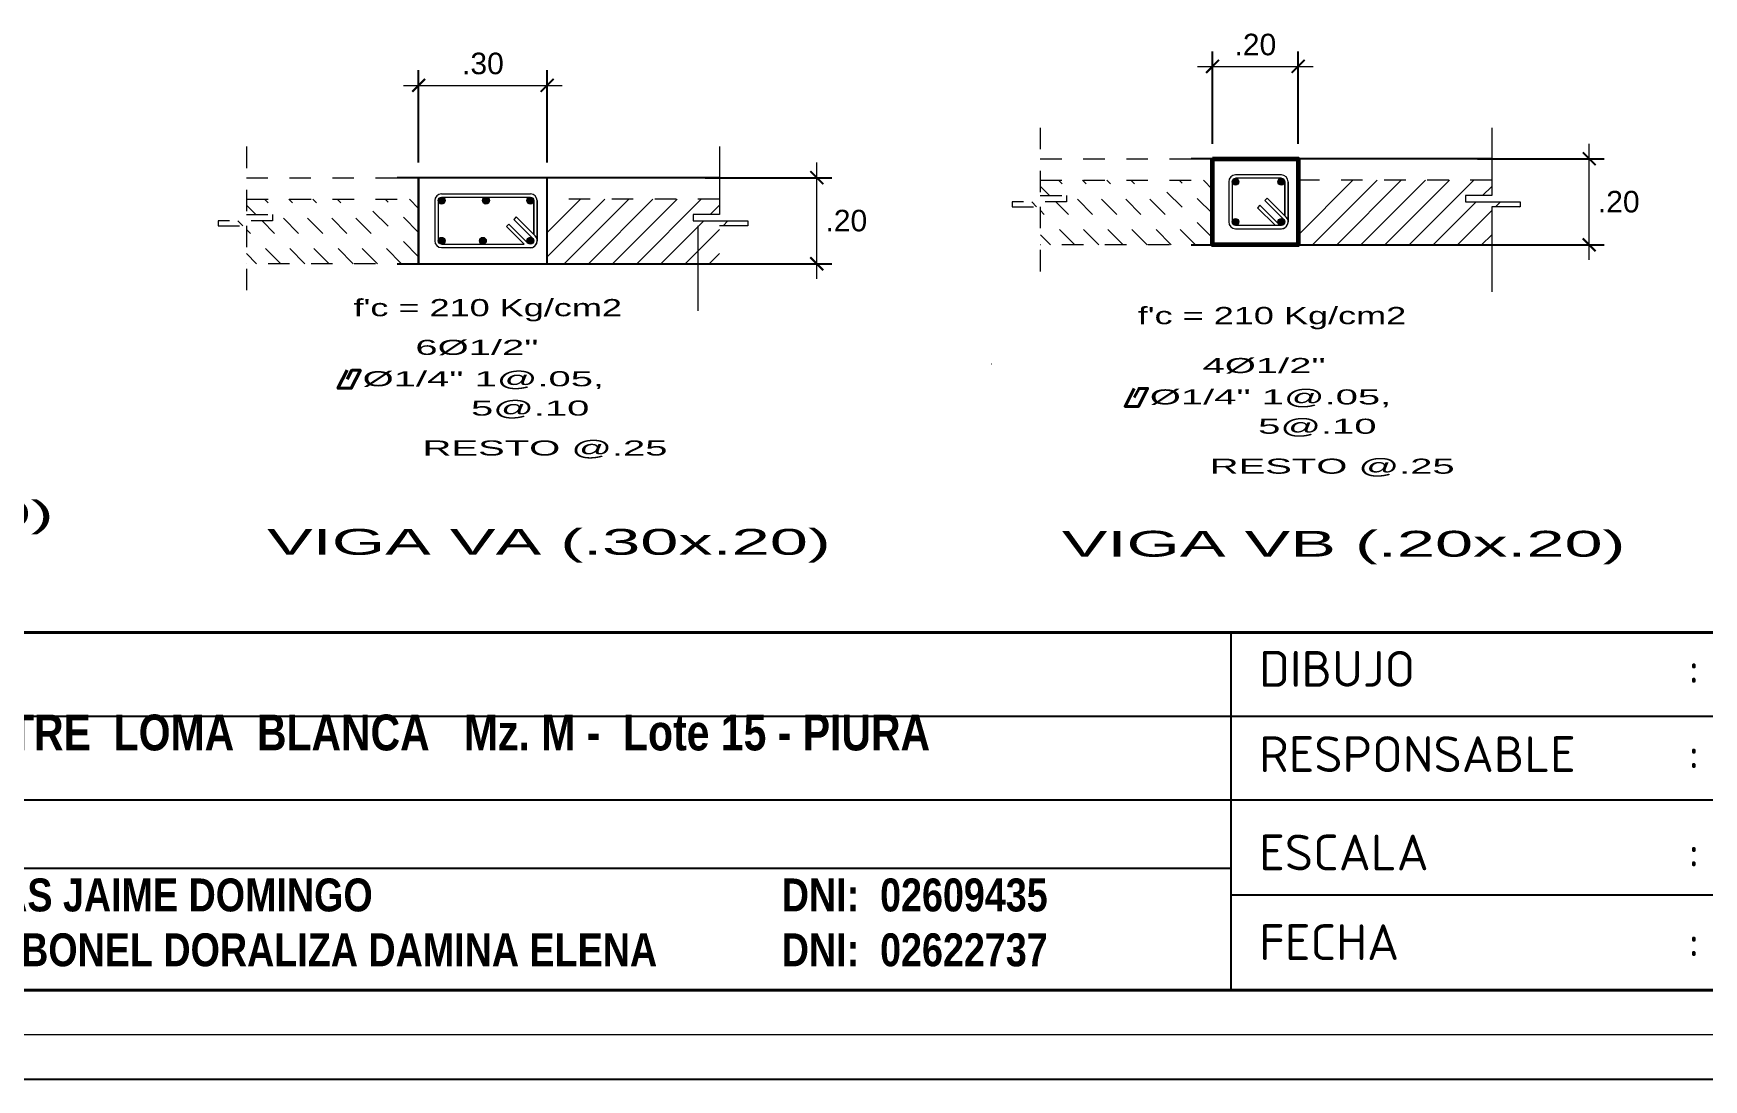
# Model space of a CAD drawing. Header units: millimetres. Extents: x 10559 to 10691, y -16579 to -16550.
# Drawn here: x 10615.75 to 10623.51, y -16579.17 to -16574.31 of the extents above; entities that cross this region are included whole.
import ezdxf

# ---------------------------------------------------------------- set-up
doc = ezdxf.new("R2010")
doc.units = ezdxf.units.MM
doc.linetypes.add('TRAZOS', pattern=[0.75, 0.5, -0.25])
for name, color, linetype, lineweight in [('ALIGERADO', 116, 'Continuous', 5), ('CIMIENTOS', 8, 'Continuous', 40), ('Cotas', 8, 'Continuous', 13), ('CV', 1, 'Continuous', 50), ('LETRAS 1', 8, 'Continuous', 5), ('P4', 144, 'Continuous', 40), ('P6', 255, 'Continuous', 20), ('Relleno', 4, 'Continuous', 20), ('VIGAS', 1, 'Continuous', 20)]:
    doc.layers.add(name, color=color, linetype=linetype, lineweight=lineweight)
doc.layers.add('Textos', color=8, linetype='Continuous')
doc.styles.add('ARIAL', font='arial.ttf')
doc.styles.get("Standard").update_dxf_attribs({"font": 'arial.ttf'})
doc.styles.add('style1', font='arial.ttf')
doc.dimstyles.new('leo', dxfattribs={"dimtxt": 0.1, "dimasz": 0.06, "dimexe": 0.07, "dimexo": 0.07, "dimgap": 0.05, "dimtad": 2, "dimzin": 4, "dimdsep": 46, "dimtxsty": 'style1', "dimblk": 'ARCHTICK', "dimcen": 2, "dimdle": 0.07, "dimclrd": 256, "dimclre": 256, "dimclrt": 7, "dimaunit": 1, "dimadec": 4, "dimazin": 1, "dimtfac": 1, "dimtix": 1, "dimtmove": 0, "dimatfit": 3, "dimfxl": 0.07, "dimtolj": 1, "dimlwd": 5, "dimarcsym": 0})

# ---------------------------------------------------------------- blocks, each defined once
blk = doc.blocks.new('HTRHTRHTR')
for p, q in [((3400.57, -122.31), (4235.83, -122.31)), ((3944.67, -122.31), (3596.93, -122.31)), ((3753.41, -157.09), (3753.41, -122.31)), ((3909.89, -130.47), (3582.74, -130.47)), ((3909.89, -138.63), (3582.74, -138.63)), ((3753.41, -145.26), (3582.74, -145.26)), ((3909.89, -147.86), (3753.41, -147.86)), ((4235.83, -157.09), (3400.57, -157.09)), ((3400.57, -157.09), (4235.83, -157.09)), ((3770.8, -157.09), (3944.67, -157.09)), ((4244.53, -165.78), (3391.88, -165.78))]:
    blk.add_line(p, q)
at = {"layer": 'P4', "color": 7}
for p, q in [((3400.57, -122.31), (4235.83, -122.31)), ((4235.83, -157.09), (3400.57, -157.09))]:
    blk.add_line(p, q, dxfattribs=at)
at = {"layer": 'P6', "color": 7}
blk.add_line((4240.18, -161.44), (3396.22, -161.44), dxfattribs=at)
at = {"attachment_point": 1}
for s, width, insert, char_height in [('{\\fISOCPEUR|b0|i0|c0|p34;UBICACIÓN^I:\\P\\H0.11883x;\\P\\fArial Narrow|b1|i0|c0|p34;\\H8.4156x;URBANIZACIÓN  CAMPESTRE  LOMA  BLANCA   Mz. M -  Lote 15 - PIURA}', 168.7754, (3584.49, -123.81), 3.47742), ('{\\fISOCPEUR|b0|i0|c0|p34;DIBUJO^I^I:}', 49.8343, (3756.13, -124.11), 3.4774), ('{\\fISOCPEUR|b0|i0|c0|p34;RESPONSABLE^I:}', 50.7606, (3756.13, -132.4), 3.4774), ('{\\fISOCPEUR|b0|i0|c0|p34;PROPIETARIO^I:\\P\\H0.04009x;\\P\\fArial Narrow|b1|i0|c0|p34;\\H22.95401x;^ISr.   PEREYRA FARIAS JAIME DOMINGO    ^I^I^IDNI:  02609435\\P^ISra. CABREJOS CARBONEL DORALIZA DAMINA ELENA^IDNI:  02622737}', 173.2287, (3584.49, -140.2), 3.4774), ('{\\fISOCPEUR|b0|i0|c0|p34;ESCALA^I^I:}', 49.3011, (3756.13, -141.96), 3.4774), ('{\\fISOCPEUR|b0|i0|c0|p34;FECHA^I^I^I:}', 44.5981, (3756.13, -150.68), 3.4774)]:
    blk.add_mtext_dynamic_manual_height_columns(s, width=width, gutter_width=1.07, heights=[0], dxfattribs=dict(at, insert=insert, char_height=char_height))
blk = doc.blocks.new('_ARCHTICK')
at = {"color": 0, "linetype": 'ByBlock', "const_width": 0.15}
blk.add_lwpolyline([(-0.5, -0.5), (0.5, 0.5)], dxfattribs=at)
blk = doc.blocks.new('*D79')
at = {"layer": 'Cotas', "linetype": 'Continuous', "lineweight": -2, "ltscale": 1.5, "transparency": 16777216}
for p, q in [((10621.2296, -16580.6348), (10621.2296, -16580.2061)), ((10621.6277, -16580.6348), (10621.6277, -16580.2061))]:
    blk.add_line(p, q, dxfattribs=at)
at = {"layer": 'Cotas', "linetype": 'Continuous', "lineweight": 5, "ltscale": 1.5, "transparency": 16777216}
blk.add_line((10621.1596, -16580.2761), (10621.6977, -16580.2761), dxfattribs=at)
at = {"layer": 'Defpoints', "color": 0, "linetype": 'Continuous', "ltscale": 1.5, "transparency": 16777216}
for p in [(10621.6277, -16580.2761), (10621.2296, -16580.7048), (10621.6277, -16580.7048)]:
    blk.add_point(p, dxfattribs=at)
at = {"layer": 'Cotas', "linetype": 'Continuous', "lineweight": 5, "ltscale": 1.5, "transparency": 16777216, "xscale": 0.06, "yscale": 0.06, "zscale": 0.06, "rotation": 180}
blk.add_blockref('_ARCHTICK', (10621.2296, -16580.2761), dxfattribs=at)
at = {"layer": 'Cotas', "linetype": 'Continuous', "lineweight": 5, "ltscale": 1.5, "transparency": 16777216, "xscale": 0.06, "yscale": 0.06, "zscale": 0.06}
blk.add_blockref('_ARCHTICK', (10621.6277, -16580.2761), dxfattribs=at)
at = {"layer": 'Cotas', "color": 7, "linetype": 'Continuous', "ltscale": 1.5, "transparency": 16777216, "insert": (10621.4287, -16580.175), "char_height": 0.1, "attachment_point": 5, "style": 'style1'}
blk.add_mtext('\\A1;.20', dxfattribs=at)
blk = doc.blocks.new('*D80')
at = {"layer": 'Cotas', "linetype": 'Continuous', "lineweight": -2, "ltscale": 1.5, "transparency": 16777216}
for p, q in [((10622.4615, -16580.7048), (10623.0501, -16580.7048)), ((10622.4615, -16581.1048), (10623.0501, -16581.1048))]:
    blk.add_line(p, q, dxfattribs=at)
at = {"layer": 'Cotas', "linetype": 'Continuous', "lineweight": 5, "ltscale": 1.5, "transparency": 16777216}
blk.add_line((10622.9801, -16581.1748), (10622.9801, -16580.6348), dxfattribs=at)
at = {"layer": 'Defpoints', "color": 0, "linetype": 'Continuous', "ltscale": 1.5, "transparency": 16777216}
for p in [(10622.3915, -16580.7048), (10622.9801, -16580.7048), (10622.3915, -16581.1048)]:
    blk.add_point(p, dxfattribs=at)
at = {"layer": 'Cotas', "linetype": 'Continuous', "lineweight": 5, "ltscale": 1.5, "transparency": 16777216, "xscale": 0.06, "yscale": 0.06, "zscale": 0.06}
for p, rotation in [((10622.9801, -16580.7048), 90), ((10622.9801, -16581.1048), 270)]:
    blk.add_blockref('_ARCHTICK', p, dxfattribs=dict(at, rotation=rotation))
at = {"layer": 'Cotas', "color": 7, "linetype": 'Continuous', "ltscale": 1.5, "transparency": 16777216, "insert": (10623.1175, -16580.9048), "char_height": 0.1, "attachment_point": 5, "style": 'style1'}
blk.add_mtext('\\A1;.20', dxfattribs=at)
blk = doc.blocks.new('*D146')
at = {"layer": 'Cotas', "linetype": 'Continuous', "lineweight": -2, "ltscale": 1.5, "transparency": 16777216}
for p, q in [((10617.5399, -16580.7227), (10617.5399, -16580.294)), ((10618.1376, -16580.7227), (10618.1376, -16580.294))]:
    blk.add_line(p, q, dxfattribs=at)
at = {"layer": 'Cotas', "linetype": 'Continuous', "lineweight": 5, "ltscale": 1.5, "transparency": 16777216}
blk.add_line((10617.4699, -16580.364), (10618.2076, -16580.364), dxfattribs=at)
at = {"layer": 'Defpoints', "color": 0, "linetype": 'Continuous', "ltscale": 1.5, "transparency": 16777216}
for p in [(10618.1376, -16580.364), (10617.5399, -16580.7927), (10618.1376, -16580.7927)]:
    blk.add_point(p, dxfattribs=at)
at = {"layer": 'Cotas', "linetype": 'Continuous', "lineweight": 5, "ltscale": 1.5, "transparency": 16777216, "xscale": 0.06, "yscale": 0.06, "zscale": 0.06, "rotation": 180}
blk.add_blockref('_ARCHTICK', (10617.5399, -16580.364), dxfattribs=at)
at = {"layer": 'Cotas', "linetype": 'Continuous', "lineweight": 5, "ltscale": 1.5, "transparency": 16777216, "xscale": 0.06, "yscale": 0.06, "zscale": 0.06}
blk.add_blockref('_ARCHTICK', (10618.1376, -16580.364), dxfattribs=at)
at = {"layer": 'Cotas', "color": 7, "linetype": 'Continuous', "ltscale": 1.5, "transparency": 16777216, "insert": (10617.8387, -16580.2629), "char_height": 0.1, "attachment_point": 5, "style": 'style1'}
blk.add_mtext('\\A1;.30', dxfattribs=at)
blk = doc.blocks.new('*D147')
at = {"layer": 'Cotas', "linetype": 'Continuous', "lineweight": 5, "ltscale": 1.5, "transparency": 16777216}
blk.add_line((10619.3903, -16581.2627), (10619.3903, -16580.7227), dxfattribs=at)
at = {"layer": 'Cotas', "linetype": 'Continuous', "lineweight": -2, "ltscale": 1.5, "transparency": 16777216}
for p, q in [((10618.8717, -16580.7927), (10619.4603, -16580.7927)), ((10618.8717, -16581.1927), (10619.4603, -16581.1927))]:
    blk.add_line(p, q, dxfattribs=at)
at = {"layer": 'Defpoints', "color": 0, "linetype": 'Continuous', "ltscale": 1.5, "transparency": 16777216}
for p in [(10618.8017, -16580.7927), (10619.3903, -16580.7927), (10618.8017, -16581.1927)]:
    blk.add_point(p, dxfattribs=at)
at = {"layer": 'Cotas', "linetype": 'Continuous', "lineweight": 5, "ltscale": 1.5, "transparency": 16777216, "xscale": 0.06, "yscale": 0.06, "zscale": 0.06}
for p, rotation in [((10619.3903, -16580.7927), 90), ((10619.3903, -16581.1927), 270)]:
    blk.add_blockref('_ARCHTICK', p, dxfattribs=dict(at, rotation=rotation))
at = {"layer": 'Cotas', "color": 7, "linetype": 'Continuous', "ltscale": 1.5, "transparency": 16777216, "insert": (10619.5277, -16580.9927), "char_height": 0.1, "attachment_point": 5, "style": 'style1'}
blk.add_mtext('\\A1;.20', dxfattribs=at)
blk = doc.blocks.new('FRFREFRE')
at = {"lineweight": 60}
blk.add_lwpolyline([(10621.2296, -16580.7048), (10621.6277, -16580.7048), (10621.6277, -16581.1048), (10621.2296, -16581.1048)], close=True, dxfattribs=at)
at = {"layer": 'ALIGERADO', "color": 2, "linetype": 'TRAZOS', "ltscale": 0.175}
for p, q in [((10620.429, -16580.5608), (10620.429, -16580.8759)), ((10616.7392, -16580.6487), (10616.7392, -16580.9638)), ((10620.429, -16580.7048), (10621.2296, -16580.7048)), ((10616.7392, -16580.7927), (10617.5399, -16580.7927)), ((10620.4296, -16580.8048), (10621.2296, -16580.8048)), ((10622.5273, -16580.8048), (10621.6277, -16580.8048)), ((10616.7399, -16580.8927), (10617.5399, -16580.8927)), ((10618.9376, -16580.8927), (10618.1376, -16580.8927)), ((10620.2977, -16580.9053), (10620.2977, -16580.9279)), ((10620.551, -16580.9053), (10620.2977, -16580.9053)), ((10620.2977, -16580.9279), (10620.429, -16580.9279)), ((10620.2999, -16580.9279), (10620.2983, -16580.9263)), ((10620.4122, -16580.9279), (10620.3895, -16580.9053)), ((10620.429, -16580.8759), (10620.551, -16580.8759)), ((10620.429, -16580.9279), (10620.429, -16581.3236)), ((10620.551, -16580.8759), (10620.551, -16580.9053)), ((10616.6079, -16580.9932), (10616.6079, -16581.0158)), ((10616.8613, -16580.9932), (10616.6079, -16580.9932)), ((10616.6102, -16581.0158), (10616.6086, -16581.0142)), ((10616.7224, -16581.0158), (10616.6998, -16580.9932)), ((10616.7392, -16580.9638), (10616.8613, -16580.9638)), ((10616.8613, -16580.9638), (10616.8613, -16580.9932)), ((10616.6079, -16581.0158), (10616.7392, -16581.0158)), ((10616.7392, -16581.0158), (10616.7392, -16581.4116)), ((10621.2296, -16581.1048), (10620.429, -16581.1048)), ((10617.5399, -16581.1927), (10616.7392, -16581.1927))]:
    blk.add_line(p, q, dxfattribs=at)
at = {"layer": 'ALIGERADO', "color": 2, "ltscale": 0.75}
for p, q in [((10622.528, -16580.5608), (10622.528, -16580.8759)), ((10618.9382, -16580.6487), (10618.9382, -16580.9638)), ((10622.4059, -16580.8759), (10622.4059, -16580.9053)), ((10622.528, -16580.8759), (10622.4059, -16580.8759)), ((10622.4059, -16580.9053), (10622.6593, -16580.9053)), ((10622.528, -16580.9279), (10622.528, -16581.3236)), ((10622.6593, -16580.9279), (10622.528, -16580.9279)), ((10622.6593, -16580.9053), (10622.6593, -16580.9279)), ((10618.8161, -16580.9638), (10618.8161, -16580.9932)), ((10618.9382, -16580.9638), (10618.8161, -16580.9638)), ((10618.8161, -16580.9932), (10619.0695, -16580.9932)), ((10619.0695, -16580.9932), (10619.0695, -16581.0158)), ((10618.8382, -16581.0158), (10618.8382, -16581.4116)), ((10619.0695, -16581.0158), (10618.9382, -16581.0158))]:
    blk.add_line(p, q, dxfattribs=at)
at = {"layer": 'ALIGERADO', "color": 9, "ltscale": 0.75}
for p, q in [((10620.4724, -16580.8759), (10620.4296, -16580.8331)), ((10621.6277, -16581.0592), (10621.8821, -16580.8048)), ((10621.6943, -16581.1048), (10621.9943, -16580.8048)), ((10621.8066, -16581.1048), (10622.1066, -16580.8048)), ((10621.9188, -16581.1048), (10622.2188, -16580.8048)), ((10622.0311, -16581.1048), (10622.3311, -16580.8048)), ((10622.1433, -16581.1048), (10622.4433, -16580.8048)), ((10622.4845, -16580.8759), (10622.5273, -16580.8331)), ((10616.7827, -16580.9638), (10616.7399, -16580.9211)), ((10618.1376, -16581.1598), (10618.4046, -16580.8927)), ((10618.1376, -16581.0475), (10618.2923, -16580.8927)), ((10618.2168, -16581.1927), (10618.5168, -16580.8927)), ((10618.3291, -16581.1927), (10618.6291, -16580.8927)), ((10618.4414, -16581.1927), (10618.7414, -16580.8927)), ((10618.5536, -16581.1927), (10618.8536, -16580.8927)), ((10618.8948, -16580.9638), (10618.9376, -16580.9211)), ((10622.2556, -16581.1048), (10622.4551, -16580.9053)), ((10622.5448, -16580.9279), (10622.5674, -16580.9053)), ((10618.6659, -16581.1927), (10618.8654, -16580.9932)), ((10618.955, -16581.0158), (10618.9776, -16580.9932)), ((10622.3678, -16581.1048), (10622.5273, -16580.9454)), ((10618.7781, -16581.1927), (10618.9376, -16581.0333)), ((10622.4801, -16581.1048), (10622.5273, -16581.0576)), ((10618.8904, -16581.1927), (10618.9376, -16581.1456))]:
    blk.add_line(p, q, dxfattribs=at)
at = {"layer": 'ALIGERADO', "color": 9, "linetype": 'TRAZOS', "ltscale": 0.175}
for p, q in [((10620.8136, -16581.1048), (10620.5136, -16580.8048)), ((10620.9258, -16581.1048), (10620.6258, -16580.8048)), ((10621.0381, -16581.1048), (10620.7381, -16580.8048)), ((10621.1503, -16581.1048), (10620.8503, -16580.8048)), ((10621.2296, -16581.0719), (10620.9626, -16580.8048)), ((10621.2296, -16580.9596), (10621.0748, -16580.8048)), ((10621.2296, -16580.8474), (10621.1871, -16580.8048)), ((10617.1238, -16581.1927), (10616.8238, -16580.8927)), ((10617.2361, -16581.1927), (10616.9361, -16580.8927)), ((10617.3484, -16581.1927), (10617.0484, -16580.8927)), ((10617.4606, -16581.1927), (10617.1606, -16580.8927)), ((10617.5399, -16581.1598), (10617.2729, -16580.8927)), ((10617.5399, -16581.0475), (10617.3851, -16580.8927)), ((10617.5399, -16580.9353), (10617.4974, -16580.8927)), ((10620.7013, -16581.1048), (10620.5018, -16580.9053)), ((10617.0116, -16581.1927), (10616.8121, -16580.9932)), ((10620.5891, -16581.1048), (10620.4296, -16580.9454)), ((10616.8993, -16581.1927), (10616.7399, -16581.0333)), ((10620.4768, -16581.1048), (10620.4296, -16581.0576)), ((10616.7871, -16581.1927), (10616.7399, -16581.1456))]:
    blk.add_line(p, q, dxfattribs=at)
at = {"layer": 'ALIGERADO', "color": 20, "ltscale": 0.75}
for p, q in [((10622.657, -16580.9279), (10622.6586, -16580.9263)), ((10619.0673, -16581.0158), (10619.0689, -16581.0142))]:
    blk.add_line(p, q, dxfattribs=at)
at = {"layer": 'CIMIENTOS', "color": 8, "linetype": 'Continuous', "ltscale": 1.5}
for points in [[(10617.2076, -16581.6869), (10617.165, -16581.7706), (10617.2269, -16581.7706), (10617.2694, -16581.6869), (10617.2298, -16581.6869), (10617.2075, -16581.7288)], [(10620.8659, -16581.7713), (10620.8234, -16581.855), (10620.8852, -16581.855), (10620.9277, -16581.7713), (10620.8881, -16581.7713), (10620.8658, -16581.8131)]]:
    blk.add_lwpolyline(points, dxfattribs=at)
at = {"layer": 'CV', "color": 2, "lineweight": -3, "ltscale": 0.1}
for p, q in [((10621.7273, -16580.7048), (10621.1299, -16580.7048)), ((10621.2296, -16580.7048), (10621.2296, -16581.1048)), ((10621.2296, -16581.1048), (10621.2296, -16580.7048)), ((10621.6277, -16581.1048), (10621.6277, -16580.7048)), ((10622.528, -16580.7048), (10621.7273, -16580.7048)), ((10618.1376, -16580.7927), (10617.4402, -16580.7927)), ((10617.5399, -16580.7927), (10617.5399, -16581.1927)), ((10617.5399, -16581.1927), (10617.5399, -16580.7927)), ((10618.1376, -16581.1927), (10618.1376, -16580.7927)), ((10618.9382, -16580.7927), (10618.1376, -16580.7927)), ((10621.1299, -16581.1048), (10621.7273, -16581.1048)), ((10621.7273, -16581.1048), (10622.528, -16581.1048)), ((10617.4402, -16581.1927), (10618.1376, -16581.1927)), ((10618.1376, -16581.1927), (10618.9382, -16581.1927))]:
    blk.add_line(p, q, dxfattribs=at)
at = {"layer": 'Relleno', "color": 1, "linetype": 'Continuous'}
for p, q in [((10621.3205, -16580.8116), (10621.3205, -16580.9981)), ((10621.5653, -16580.8116), (10621.5653, -16580.9691)), ((10617.6308, -16580.8995), (10617.6308, -16581.086)), ((10618.0751, -16580.8995), (10618.0751, -16581.057)), ((10621.4498, -16580.9209), (10621.4385, -16580.9321)), ((10621.5204, -16581.014), (10621.4385, -16580.9321)), ((10621.5382, -16581.0093), (10621.4498, -16580.9209)), ((10621.4835, -16580.8872), (10621.4722, -16580.8985)), ((10621.5606, -16580.9869), (10621.4722, -16580.8985)), ((10621.5718, -16580.9756), (10621.4835, -16580.8872)), ((10617.9596, -16581.0088), (10617.9484, -16581.0201)), ((10618.048, -16581.0972), (10617.9596, -16581.0088)), ((10617.9933, -16580.9752), (10617.9821, -16580.9864)), ((10618.0705, -16581.0748), (10617.9821, -16580.9864)), ((10618.0817, -16581.0635), (10617.9933, -16580.9752)), ((10618.0302, -16581.1019), (10617.9484, -16581.0201))]:
    blk.add_line(p, q, dxfattribs=at)
for points in [[(10621.5494, -16580.7798), (10621.3364, -16580.7798)], [(10621.3046, -16580.8116), (10621.3046, -16580.9981)], [(10621.5494, -16580.7957), (10621.3364, -16580.7957)], [(10621.5653, -16580.9691), (10621.5653, -16580.8116)], [(10621.5811, -16580.9981), (10621.5811, -16580.8116)], [(10621.5811, -16580.8116), (10621.5811, -16580.9981)], [(10617.6149, -16580.8995), (10617.6149, -16581.086)], [(10617.6467, -16580.8677), (10618.0593, -16580.8677)], [(10617.6467, -16580.8836), (10618.0593, -16580.8836)], [(10618.0751, -16581.057), (10618.0751, -16580.8995)], [(10618.091, -16581.086), (10618.091, -16580.8995)], [(10618.091, -16580.8995), (10618.091, -16581.086)], [(10621.3364, -16581.014), (10621.5494, -16581.014)], [(10621.3364, -16581.0298), (10621.5494, -16581.0298)], [(10617.6467, -16581.1019), (10618.0302, -16581.1019)], [(10617.6467, -16581.1177), (10618.0593, -16581.1177)]]:
    blk.add_lwpolyline(points, dxfattribs=at)
at = {"layer": 'Relleno', "color": 1, "ltscale": 0.25, "const_width": 0.0159}
for points in [[(10621.3364, -16580.8036, 1), (10621.3364, -16580.8195, 1)], [(10621.5494, -16580.8036, -1), (10621.5494, -16580.8195, -1)], [(10617.6467, -16580.8916, 1), (10617.6467, -16580.9074, 1)], [(10617.853, -16580.8916, -1), (10617.853, -16580.9074, -1)], [(10618.0593, -16580.8916, -1), (10618.0593, -16580.9074, -1)], [(10621.3364, -16580.9901, 1), (10621.3364, -16581.006, 1)], [(10621.5494, -16580.9901, 1), (10621.5494, -16581.006, 1)], [(10621.5494, -16580.9901, -1), (10621.5494, -16581.006, -1)], [(10617.6467, -16581.0781, 1), (10617.6467, -16581.0939, 1)], [(10617.8384, -16581.0781, 1), (10617.8384, -16581.0939, 1)], [(10617.8384, -16581.0781, -1), (10617.8384, -16581.0939, -1)], [(10618.0593, -16581.0781, 1), (10618.0593, -16581.0939, 1)], [(10618.0593, -16581.0781, -1), (10618.0593, -16581.0939, -1)]]:
    blk.add_lwpolyline(points, format="xyb", close=True, dxfattribs=at)
at = {"layer": 'Relleno', "color": 1, "linetype": 'Continuous', "ltscale": 0.01, "const_width": 0.0159}
for points in [[(10621.5494, -16580.8036, 1), (10621.5494, -16580.8195, 1)], [(10617.853, -16580.8916, 1), (10617.853, -16580.9074, 1)], [(10618.0593, -16580.8916, 1), (10618.0593, -16580.9074, 1)]]:
    blk.add_lwpolyline(points, format="xyb", close=True, dxfattribs=at)
at = {"layer": 'Relleno', "color": 1, "ltscale": 0.25}
for centre in [(10621.3364, -16580.8116), (10621.5494, -16580.8116), (10617.6467, -16580.8995), (10617.853, -16580.8995), (10618.0593, -16580.8995), (10621.3364, -16580.9981), (10621.5494, -16580.9981), (10621.5494, -16580.9981), (10617.6467, -16581.086), (10617.8384, -16581.086), (10617.8384, -16581.086), (10618.0593, -16581.086), (10618.0593, -16581.086)]:
    blk.add_circle(centre, 0.0159, dxfattribs=at)
at = {"layer": 'Relleno', "color": 1, "linetype": 'Continuous', "ltscale": 0.01}
for centre in [(10621.5494, -16580.8116), (10617.853, -16580.8995), (10618.0593, -16580.8995)]:
    blk.add_circle(centre, 0.0159, dxfattribs=at)
at = {"layer": 'Relleno', "color": 1, "ltscale": 0.25}
for centre, radius, start, end in [((10621.3364, -16580.8116), 0.0317, 90, 180), ((10621.5494, -16580.8116), 0.0317, 0, 90), ((10617.6467, -16580.8995), 0.0317, 90, 180), ((10618.0593, -16580.8995), 0.0317, 0, 90), ((10621.3364, -16580.9981), 0.0317, 180, 270), ((10621.5494, -16580.9981), 0.0318, 270, 45), ((10621.5494, -16580.9981), 0.0317, 270, 0), ((10617.6467, -16581.086), 0.0317, 180, 270), ((10618.0593, -16581.086), 0.0318, 270, 45), ((10618.0593, -16581.086), 0.0317, 270, 0)]:
    blk.add_arc(centre, radius, start, end, dxfattribs=at)
at = {"layer": 'Relleno', "color": 1, "linetype": 'Continuous', "ltscale": 0.01}
for centre in [(10621.5494, -16580.8116), (10618.0593, -16580.8995)]:
    blk.add_arc(centre, 0.0317, 0, 90, dxfattribs=at)
at = {"layer": 'VIGAS'}
blk.add_line((10620.2026, -16581.6576), (10620.2035, -16581.6576), dxfattribs=at)
at = {"layer": 'LETRAS 1', "color": 8, "linetype": 'Continuous', "ltscale": 0.05, "style": 'ARIAL', "width": 1.9}
for s, height, p in [('6Ø1/2"', 0.07, (10617.5248, -16581.6158)), ('4Ø1/2"', 0.07, (10621.1832, -16581.7002)), ('Ø1/4" 1@.05,', 0.07, (10617.2797, -16581.7616)), ('Ø1/4" 1@.05,', 0.07, (10620.938, -16581.8459)), ('5@.10', 0.07, (10617.7833, -16581.8978)), ('5@.10', 0.07, (10621.4417, -16581.9821)), ('RESTO @.25', 0.07, (10617.5581, -16582.0832)), ('RESTO @.25', 0.07, (10621.2164, -16582.1676)), ('VIGA VS (.15x.30)', 0.12, (10613.2236, -16582.4133)), ('VIGA VA (.30x.20)', 0.12, (10616.8355, -16582.5441)), ('VIGA VB (.20x.20)', 0.12, (10620.5289, -16582.5529))]:
    blk.add_text(s, height=height, dxfattribs=at).set_placement(p)
at = {"layer": 'Textos', "color": 8, "style": 'ARIAL', "width": 1.5}
for p in [(10617.2372, -16581.4364), (10620.8818, -16581.4731)]:
    blk.add_text("f'c = 210 Kg/cm2", height=0.08, dxfattribs=at).set_placement(p)
at = {"layer": 'Cotas', "linetype": 'Continuous', "ltscale": 1.5}
for base, p1, p2, picture, middle in [((10621.6277, -16580.2761), (10621.2296, -16580.7048), (10621.6277, -16580.7048), '*D79', (10621.4287, -16580.175)), ((10618.1376, -16580.364), (10617.5399, -16580.7927), (10618.1376, -16580.7927), '*D146', (10617.8387, -16580.2629))]:
    dim = blk.add_linear_dim(base=base, p1=p1, p2=p2, dimstyle='leo', override={"dimtih": 1, "dimlfac": 0.5}, dxfattribs=at)
    dim.commit()
    dim.dimension.update_dxf_attribs({"geometry": picture, "text_midpoint": middle})
for base, p1, p2, picture, middle in [((10622.9801, -16580.7048), (10622.3915, -16581.1048), (10622.3915, -16580.7048), '*D80', (10623.1175, -16580.9048)), ((10619.3903, -16580.7927), (10618.8017, -16581.1927), (10618.8017, -16580.7927), '*D147', (10619.5277, -16580.9927))]:
    dim = blk.add_linear_dim(base=base, p1=p1, p2=p2, angle=90, dimstyle='leo', override={"dimtih": 1, "dimlfac": 0.5}, dxfattribs=at)
    dim.commit()
    dim.dimension.update_dxf_attribs({"geometry": picture, "text_midpoint": middle})

msp = doc.modelspace()

# ---------------------------------------------------------------- block references
at = {"color": 251, "lineweight": 60, "xscale": 0.04776345228451045, "yscale": 0.04776345228451045, "zscale": 0.04776345228451045}
msp.add_blockref('HTRHTRHTR', (10442.04067, -16571.25012), dxfattribs=at)
msp.add_blockref('FRFREFRE', (0, 5.81294))

doc.saveas('drawing.dxf')
